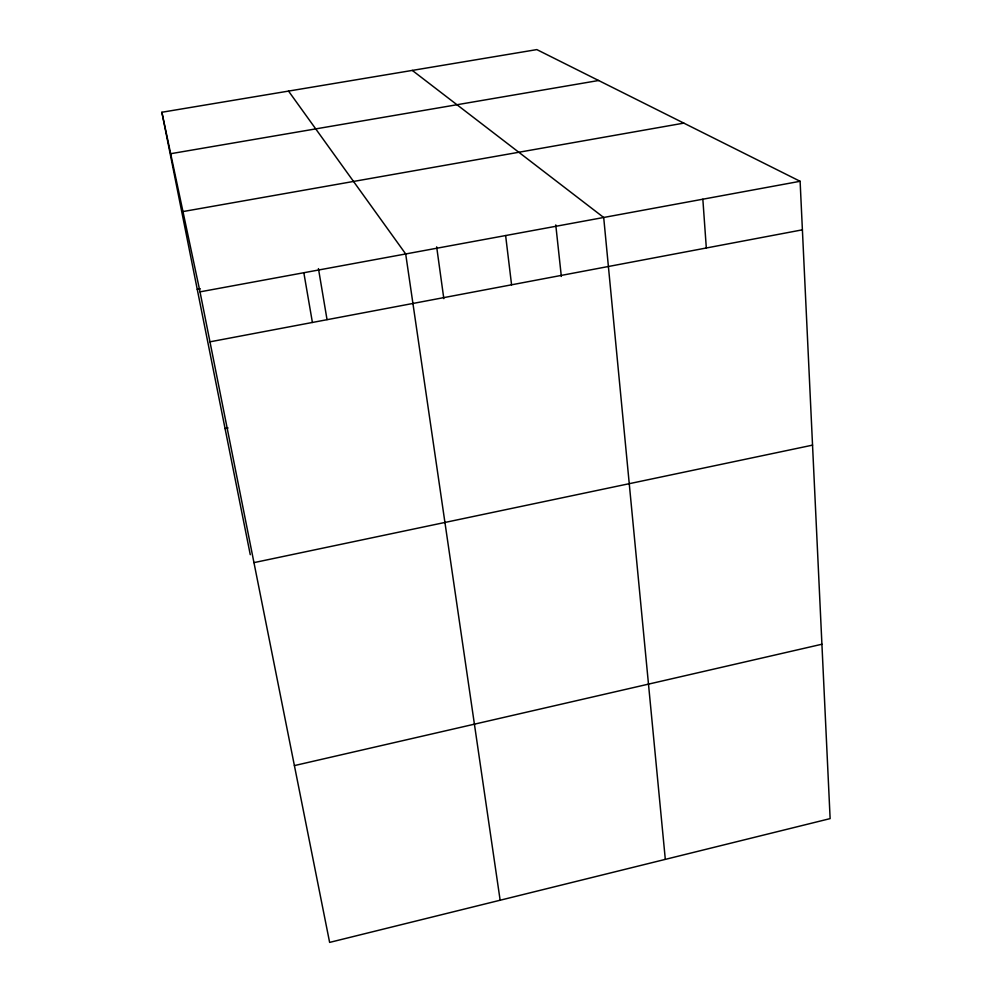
<?xml version="1.0" encoding="UTF-8"?>
<svg xmlns="http://www.w3.org/2000/svg" width="992" height="992" viewBox="0 0 992 992"><rect width="100%" height="100%" fill="white"/><g stroke="black" fill="none" stroke-linecap="round" stroke-linejoin="round"><path stroke-width="1.49" d="M294.401 765.588L821.922 644.23M253.964 562.625L812.547 445.135M225.06 428.569L228.061 427.974M209.969 341.831L802.404 229.822M197.247 289.342L200.285 288.784M200.012 291.859L800.11 181.288L830.13 818.611L329.629 942.4L200.012 291.859L161.87 112.257L536.833 49.6L800.11 181.288M182.962 211.569L683.835 123.12M170.674 153.71L598.622 80.501M412.288 70.407L603.694 217.484L665.31 859.37M288.536 91.09L405.691 253.964L500.142 900.228M161.87 112.257L250.269 554.689M303.837 272.726L312.406 322.462M318.444 268.596L327.025 319.573M436.666 246.859L443.821 298.654M505.622 235.55L511.574 284.803M555.768 224.924L561.336 276.433M702.844 199.206L706.316 247.988"/></g></svg>
